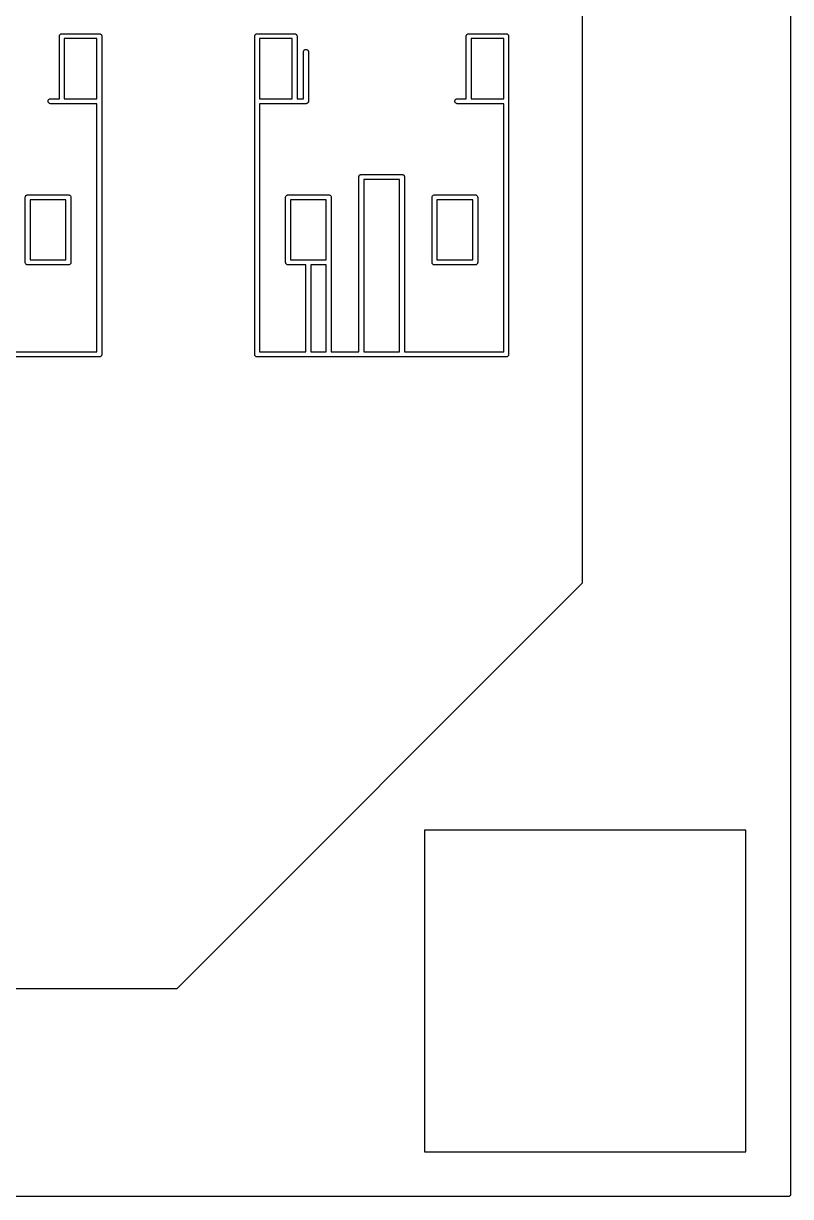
# Model space of a CAD drawing. Extents: x 50 to 150, y -150 to -50.
# Drawn here: x 131.2 to 150.05, y -150.05 to -121.23 of the extents above; entities that cross this region are included whole.
import ezdxf

# ---------------------------------------------------------------- set-up
doc = ezdxf.new("R2010")
doc.units = 0
doc.layers.add('BLACK', color=7, linetype='CONTINUOUS')

msp = doc.modelspace()

# ---------------------------------------------------------------- linework, layer by layer
at = {"layer": 'BLACK', "linetype": 'CONTINUOUS'}
for p, q in [((150.05, -50), (150.05, -150)), ((144.94, -134.975), (144.94, -65.0249)), ((132.08, -121.54), (132.081, -121.528)), ((132.08, -121.543), (132.08, -121.54)), ((132.08, -123.08), (132.08, -121.543)), ((132.081, -121.528), (132.084, -121.517)), ((132.084, -121.517), (132.09, -121.507)), ((132.09, -121.507), (132.097, -121.497)), ((132.097, -121.497), (132.107, -121.49)), ((132.107, -121.49), (132.117, -121.484)), ((132.117, -121.484), (132.128, -121.481)), ((132.128, -121.481), (132.137, -121.48)), ((132.137, -121.48), (132.14, -121.48)), ((132.14, -121.48), (132.143, -121.48)), ((132.143, -121.48), (133.057, -121.48)), ((132.2, -121.6), (132.2, -123.08)), ((133, -121.6), (132.2, -121.6)), ((133, -123.08), (133, -121.6)), ((133.057, -121.48), (133.06, -121.48)), ((133.06, -121.48), (133.063, -121.48)), ((133.063, -121.48), (133.072, -121.481)), ((133.072, -121.481), (133.083, -121.484)), ((133.083, -121.484), (133.093, -121.49)), ((133.093, -121.49), (133.103, -121.497)), ((133.103, -121.497), (133.11, -121.507)), ((133.11, -121.507), (133.116, -121.517)), ((133.116, -121.517), (133.119, -121.528)), ((133.119, -121.528), (133.12, -121.54)), ((133.12, -121.54), (133.12, -121.543)), ((133.12, -121.543), (133.12, -123.137)), ((136.88, -121.54), (136.881, -121.528)), ((136.88, -121.543), (136.88, -121.54)), ((136.88, -123.137), (136.88, -121.543)), ((136.881, -121.528), (136.884, -121.517)), ((136.884, -121.517), (136.89, -121.507)), ((136.89, -121.507), (136.897, -121.497)), ((136.897, -121.497), (136.907, -121.49)), ((136.907, -121.49), (136.917, -121.484)), ((136.917, -121.484), (136.928, -121.481)), ((136.928, -121.481), (136.937, -121.48)), ((136.937, -121.48), (136.94, -121.48)), ((136.94, -121.48), (136.943, -121.48)), ((136.943, -121.48), (137.857, -121.48)), ((137, -121.6), (137, -123.08)), ((137.8, -121.6), (137, -121.6)), ((137.8, -123.08), (137.8, -121.6)), ((137.857, -121.48), (137.86, -121.48)), ((137.86, -121.48), (137.863, -121.48)), ((137.863, -121.48), (137.872, -121.481)), ((137.872, -121.481), (137.883, -121.484)), ((137.883, -121.484), (137.893, -121.49)), ((137.893, -121.49), (137.903, -121.497)), ((137.903, -121.497), (137.91, -121.507)), ((137.91, -121.507), (137.916, -121.517)), ((137.916, -121.517), (137.919, -121.528)), ((137.919, -121.528), (137.92, -121.54)), ((137.92, -121.54), (137.92, -121.543)), ((137.92, -121.543), (137.92, -123.08)), ((142.08, -121.54), (142.081, -121.528)), ((142.08, -121.543), (142.08, -121.54)), ((142.08, -123.08), (142.08, -121.543)), ((142.081, -121.528), (142.084, -121.517)), ((142.084, -121.517), (142.09, -121.507)), ((142.09, -121.507), (142.097, -121.497)), ((142.097, -121.497), (142.107, -121.49)), ((142.107, -121.49), (142.117, -121.484)), ((142.117, -121.484), (142.128, -121.481)), ((142.128, -121.481), (142.137, -121.48)), ((142.137, -121.48), (142.14, -121.48)), ((142.14, -121.48), (142.143, -121.48)), ((142.143, -121.48), (143.057, -121.48)), ((142.2, -121.6), (142.2, -123.08)), ((143, -121.6), (142.2, -121.6)), ((143, -123.08), (143, -121.6)), ((143.057, -121.48), (143.06, -121.48)), ((143.06, -121.48), (143.063, -121.48)), ((143.063, -121.48), (143.072, -121.481)), ((143.072, -121.481), (143.083, -121.484)), ((143.083, -121.484), (143.093, -121.49)), ((143.093, -121.49), (143.103, -121.497)), ((143.103, -121.497), (143.11, -121.507)), ((143.11, -121.507), (143.116, -121.517)), ((143.116, -121.517), (143.119, -121.528)), ((143.119, -121.528), (143.12, -121.54)), ((143.12, -121.54), (143.12, -121.543)), ((143.12, -121.543), (143.12, -123.137)), ((138.08, -121.922), (138.081, -121.913)), ((138.081, -121.913), (138.084, -121.902)), ((138.084, -121.902), (138.09, -121.892)), ((138.09, -121.892), (138.097, -121.882)), ((138.097, -121.882), (138.107, -121.875)), ((138.107, -121.875), (138.117, -121.869)), ((138.117, -121.869), (138.128, -121.866)), ((138.128, -121.866), (138.14, -121.865)), ((138.14, -121.865), (138.152, -121.866)), ((138.152, -121.866), (138.163, -121.869)), ((138.163, -121.869), (138.173, -121.875)), ((138.173, -121.875), (138.183, -121.882)), ((138.183, -121.882), (138.19, -121.892)), ((138.19, -121.892), (138.196, -121.902)), ((138.196, -121.902), (138.199, -121.913)), ((138.199, -121.913), (138.2, -121.922)), ((138.08, -123.08), (138.08, -121.922)), ((138.2, -121.922), (138.2, -123.137)), ((131.8, -123.14), (131.801, -123.128)), ((131.801, -123.152), (131.8, -123.14)), ((131.801, -123.128), (131.804, -123.117)), ((131.804, -123.163), (131.801, -123.152)), ((131.804, -123.117), (131.81, -123.107)), ((131.81, -123.173), (131.804, -123.163)), ((131.81, -123.107), (131.817, -123.097)), ((131.817, -123.183), (131.81, -123.173)), ((131.817, -123.097), (131.827, -123.09)), ((131.827, -123.19), (131.817, -123.183)), ((131.827, -123.09), (131.837, -123.084)), ((131.837, -123.196), (131.827, -123.19)), ((131.837, -123.084), (131.848, -123.081)), ((131.848, -123.199), (131.837, -123.196)), ((131.848, -123.081), (131.857, -123.08)), ((131.857, -123.2), (131.848, -123.199)), ((131.857, -123.08), (132.08, -123.08)), ((132.137, -123.2), (131.857, -123.2)), ((132.14, -123.2), (132.137, -123.2)), ((132.143, -123.2), (132.14, -123.2)), ((133, -123.2), (132.143, -123.2)), ((132.2, -123.08), (133, -123.08)), ((133, -129.3), (133, -123.2)), ((133.12, -123.137), (133.12, -123.14)), ((133.12, -123.14), (133.12, -123.143)), ((133.12, -123.143), (133.12, -129.357)), ((136.88, -123.14), (136.88, -123.137)), ((136.88, -123.143), (136.88, -123.14)), ((136.88, -129.357), (136.88, -123.143)), ((137, -123.08), (137.8, -123.08)), ((137.857, -123.2), (137, -123.2)), ((137, -123.2), (137, -129.3)), ((137.86, -123.2), (137.857, -123.2)), ((137.863, -123.2), (137.86, -123.2)), ((138.137, -123.2), (137.863, -123.2)), ((137.92, -123.08), (138.08, -123.08)), ((138.14, -123.2), (138.137, -123.2)), ((138.143, -123.2), (138.14, -123.2)), ((138.152, -123.199), (138.143, -123.2)), ((138.143, -123.2), (138.143, -123.2)), ((138.163, -123.196), (138.152, -123.199)), ((138.173, -123.19), (138.163, -123.196)), ((138.183, -123.183), (138.173, -123.19)), ((138.19, -123.173), (138.183, -123.183)), ((138.196, -123.163), (138.19, -123.173)), ((138.199, -123.152), (138.196, -123.163)), ((138.2, -123.14), (138.199, -123.152)), ((138.2, -123.137), (138.2, -123.14)), ((141.8, -123.14), (141.801, -123.128)), ((141.801, -123.152), (141.8, -123.14)), ((141.801, -123.128), (141.804, -123.117)), ((141.804, -123.163), (141.801, -123.152)), ((141.804, -123.117), (141.81, -123.107)), ((141.81, -123.173), (141.804, -123.163)), ((141.81, -123.107), (141.817, -123.097)), ((141.817, -123.183), (141.81, -123.173)), ((141.817, -123.097), (141.827, -123.09)), ((141.827, -123.19), (141.817, -123.183)), ((141.827, -123.09), (141.837, -123.084)), ((141.837, -123.196), (141.827, -123.19)), ((141.837, -123.084), (141.848, -123.081)), ((141.848, -123.199), (141.837, -123.196)), ((141.848, -123.081), (141.857, -123.08)), ((141.857, -123.2), (141.848, -123.199)), ((141.857, -123.08), (142.08, -123.08)), ((142.137, -123.2), (141.857, -123.2)), ((142.14, -123.2), (142.137, -123.2)), ((142.143, -123.2), (142.14, -123.2)), ((143, -123.2), (142.143, -123.2)), ((142.2, -123.08), (143, -123.08)), ((143, -129.3), (143, -123.2)), ((143.12, -123.137), (143.12, -123.14)), ((143.12, -123.14), (143.12, -123.143)), ((143.12, -123.143), (143.12, -129.357)), ((139.44, -125), (139.441, -124.988)), ((139.44, -125.003), (139.44, -125)), ((139.44, -129.3), (139.44, -125.003)), ((139.441, -124.988), (139.444, -124.977)), ((139.444, -124.977), (139.45, -124.967)), ((139.45, -124.967), (139.457, -124.957)), ((139.457, -124.957), (139.467, -124.95)), ((139.467, -124.95), (139.477, -124.944)), ((139.477, -124.944), (139.488, -124.941)), ((139.488, -124.941), (139.497, -124.94)), ((139.497, -124.94), (139.497, -124.94)), ((139.497, -124.94), (139.5, -124.94)), ((139.5, -124.94), (139.503, -124.94)), ((139.503, -124.94), (140.497, -124.94)), ((139.56, -125.06), (139.56, -129.3)), ((140.44, -125.06), (139.56, -125.06)), ((140.44, -129.3), (140.44, -125.06)), ((140.497, -124.94), (140.5, -124.94)), ((140.5, -124.94), (140.503, -124.94)), ((140.503, -124.94), (140.503, -124.94)), ((140.503, -124.94), (140.512, -124.941)), ((140.512, -124.941), (140.523, -124.944)), ((140.523, -124.944), (140.533, -124.95)), ((140.533, -124.95), (140.543, -124.957)), ((140.543, -124.957), (140.55, -124.967)), ((140.55, -124.967), (140.556, -124.977)), ((140.556, -124.977), (140.559, -124.988)), ((140.559, -124.988), (140.56, -125)), ((140.56, -125), (140.56, -125.003)), ((140.56, -125.003), (140.56, -129.3)), ((131.24, -125.5), (131.241, -125.488)), ((131.24, -125.503), (131.24, -125.5)), ((131.24, -127.097), (131.24, -125.503)), ((131.241, -125.488), (131.244, -125.477)), ((131.244, -125.477), (131.25, -125.467)), ((131.25, -125.467), (131.257, -125.457)), ((131.257, -125.457), (131.267, -125.45)), ((131.267, -125.45), (131.277, -125.444)), ((131.277, -125.444), (131.288, -125.441)), ((131.288, -125.441), (131.297, -125.44)), ((131.297, -125.44), (131.297, -125.44)), ((131.297, -125.44), (131.3, -125.44)), ((131.3, -125.44), (131.303, -125.44)), ((131.303, -125.44), (132.297, -125.44)), ((131.36, -125.56), (131.36, -127.04)), ((132.24, -125.56), (131.36, -125.56)), ((132.24, -127.04), (132.24, -125.56)), ((132.297, -125.44), (132.3, -125.44)), ((132.3, -125.44), (132.303, -125.44)), ((132.303, -125.44), (132.303, -125.44)), ((132.303, -125.44), (132.312, -125.441)), ((132.312, -125.441), (132.323, -125.444)), ((132.323, -125.444), (132.333, -125.45)), ((132.333, -125.45), (132.343, -125.457)), ((132.343, -125.457), (132.35, -125.467)), ((132.35, -125.467), (132.356, -125.477)), ((132.356, -125.477), (132.359, -125.488)), ((132.359, -125.488), (132.36, -125.5)), ((132.36, -125.5), (132.36, -125.503)), ((132.36, -125.503), (132.36, -127.097)), ((137.64, -125.5), (137.641, -125.488)), ((137.64, -125.503), (137.64, -125.5)), ((137.64, -127.097), (137.64, -125.503)), ((137.641, -125.488), (137.644, -125.477)), ((137.644, -125.477), (137.65, -125.467)), ((137.65, -125.467), (137.657, -125.457)), ((137.657, -125.457), (137.667, -125.45)), ((137.667, -125.45), (137.677, -125.444)), ((137.677, -125.444), (137.688, -125.441)), ((137.688, -125.441), (137.697, -125.44)), ((137.697, -125.44), (137.7, -125.44)), ((137.7, -125.44), (137.703, -125.44)), ((137.703, -125.44), (138.697, -125.44)), ((137.76, -125.56), (137.76, -127.04)), ((138.64, -125.56), (137.76, -125.56)), ((138.64, -127.04), (138.64, -125.56)), ((138.697, -125.44), (138.7, -125.44)), ((138.7, -125.44), (138.703, -125.44)), ((138.703, -125.44), (138.712, -125.441)), ((138.712, -125.441), (138.723, -125.444)), ((138.723, -125.444), (138.733, -125.45)), ((138.733, -125.45), (138.743, -125.457)), ((138.743, -125.457), (138.75, -125.467)), ((138.75, -125.467), (138.756, -125.477)), ((138.756, -125.477), (138.759, -125.488)), ((138.759, -125.488), (138.76, -125.5)), ((138.76, -125.5), (138.76, -125.503)), ((138.76, -125.503), (138.76, -127.097)), ((141.24, -125.5), (141.241, -125.488)), ((141.24, -125.503), (141.24, -125.5)), ((141.24, -127.097), (141.24, -125.503)), ((141.241, -125.488), (141.244, -125.477)), ((141.244, -125.477), (141.25, -125.467)), ((141.25, -125.467), (141.257, -125.457)), ((141.257, -125.457), (141.267, -125.45)), ((141.267, -125.45), (141.277, -125.444)), ((141.277, -125.444), (141.288, -125.441)), ((141.288, -125.441), (141.297, -125.44)), ((141.297, -125.44), (141.297, -125.44)), ((141.297, -125.44), (141.3, -125.44)), ((141.3, -125.44), (141.303, -125.44)), ((141.303, -125.44), (142.297, -125.44)), ((141.36, -125.56), (141.36, -127.04)), ((142.24, -125.56), (141.36, -125.56)), ((142.24, -127.04), (142.24, -125.56)), ((142.297, -125.44), (142.3, -125.44)), ((142.3, -125.44), (142.303, -125.44)), ((142.303, -125.44), (142.303, -125.44)), ((142.303, -125.44), (142.312, -125.441)), ((142.312, -125.441), (142.323, -125.444)), ((142.323, -125.444), (142.333, -125.45)), ((142.333, -125.45), (142.343, -125.457)), ((142.343, -125.457), (142.35, -125.467)), ((142.35, -125.467), (142.356, -125.477)), ((142.356, -125.477), (142.359, -125.488)), ((142.359, -125.488), (142.36, -125.5)), ((142.36, -125.5), (142.36, -125.503)), ((142.36, -125.503), (142.36, -127.097)), ((131.24, -127.1), (131.24, -127.097)), ((131.241, -127.112), (131.24, -127.1)), ((131.36, -127.04), (132.24, -127.04)), ((132.36, -127.097), (132.36, -127.1)), ((132.36, -127.1), (132.36, -127.103)), ((137.64, -127.1), (137.64, -127.097)), ((137.641, -127.112), (137.64, -127.1)), ((137.76, -127.04), (138.197, -127.04)), ((138.197, -127.04), (138.2, -127.04)), ((138.2, -127.04), (138.203, -127.04)), ((138.203, -127.04), (138.64, -127.04)), ((138.76, -127.097), (138.76, -127.1)), ((138.76, -127.1), (138.76, -127.103)), ((141.24, -127.1), (141.24, -127.097)), ((141.241, -127.112), (141.24, -127.1)), ((141.36, -127.04), (142.24, -127.04)), ((142.36, -127.097), (142.36, -127.1)), ((142.36, -127.1), (142.36, -127.103)), ((131.244, -127.123), (131.241, -127.112)), ((131.25, -127.133), (131.244, -127.123)), ((131.257, -127.143), (131.25, -127.133)), ((131.267, -127.15), (131.257, -127.143)), ((131.277, -127.156), (131.267, -127.15)), ((131.288, -127.159), (131.277, -127.156)), ((131.3, -127.16), (131.288, -127.159)), ((131.303, -127.16), (131.3, -127.16)), ((132.297, -127.16), (131.303, -127.16)), ((132.3, -127.16), (132.297, -127.16)), ((132.312, -127.159), (132.3, -127.16)), ((132.323, -127.156), (132.312, -127.159)), ((132.333, -127.15), (132.323, -127.156)), ((132.343, -127.143), (132.333, -127.15)), ((132.35, -127.133), (132.343, -127.143)), ((132.356, -127.123), (132.35, -127.133)), ((132.359, -127.112), (132.356, -127.123)), ((132.36, -127.103), (132.359, -127.112)), ((132.36, -127.103), (132.36, -127.103)), ((137.644, -127.123), (137.641, -127.112)), ((137.65, -127.133), (137.644, -127.123)), ((137.657, -127.143), (137.65, -127.133)), ((137.667, -127.15), (137.657, -127.143)), ((137.677, -127.156), (137.667, -127.15)), ((137.688, -127.159), (137.677, -127.156)), ((137.697, -127.16), (137.688, -127.159)), ((137.7, -127.16), (137.697, -127.16)), ((137.697, -127.16), (137.697, -127.16)), ((137.703, -127.16), (137.7, -127.16)), ((138.14, -127.16), (137.703, -127.16)), ((138.14, -129.3), (138.14, -127.16)), ((138.26, -127.16), (138.26, -129.3)), ((138.64, -127.16), (138.26, -127.16)), ((138.64, -129.3), (138.64, -127.16)), ((138.76, -127.103), (138.76, -129.3)), ((141.244, -127.123), (141.241, -127.112)), ((141.25, -127.133), (141.244, -127.123)), ((141.257, -127.143), (141.25, -127.133)), ((141.267, -127.15), (141.257, -127.143)), ((141.277, -127.156), (141.267, -127.15)), ((141.288, -127.159), (141.277, -127.156)), ((141.3, -127.16), (141.288, -127.159)), ((141.303, -127.16), (141.3, -127.16)), ((142.297, -127.16), (141.303, -127.16)), ((142.3, -127.16), (142.297, -127.16)), ((142.312, -127.159), (142.3, -127.16)), ((142.323, -127.156), (142.312, -127.159)), ((142.333, -127.15), (142.323, -127.156)), ((142.343, -127.143), (142.333, -127.15)), ((142.35, -127.133), (142.343, -127.143)), ((142.356, -127.123), (142.35, -127.133)), ((142.359, -127.112), (142.356, -127.123)), ((142.36, -127.103), (142.359, -127.112)), ((142.36, -127.103), (142.36, -127.103)), ((130.56, -129.3), (133, -129.3)), ((133.103, -129.403), (133.093, -129.41)), ((133.11, -129.393), (133.103, -129.403)), ((133.116, -129.383), (133.11, -129.393)), ((133.119, -129.372), (133.116, -129.383)), ((133.12, -129.36), (133.119, -129.372)), ((133.12, -129.357), (133.12, -129.36)), ((136.88, -129.36), (136.88, -129.357)), ((136.881, -129.372), (136.88, -129.36)), ((136.884, -129.383), (136.881, -129.372)), ((136.89, -129.393), (136.884, -129.383)), ((136.897, -129.403), (136.89, -129.393)), ((136.907, -129.41), (136.897, -129.403)), ((137, -129.3), (138.14, -129.3)), ((138.26, -129.3), (138.64, -129.3)), ((138.76, -129.3), (139.44, -129.3)), ((139.56, -129.3), (140.44, -129.3)), ((140.56, -129.3), (143, -129.3)), ((143.103, -129.403), (143.093, -129.41)), ((143.11, -129.393), (143.103, -129.403)), ((143.116, -129.383), (143.11, -129.393)), ((143.119, -129.372), (143.116, -129.383)), ((143.12, -129.36), (143.119, -129.372)), ((143.12, -129.357), (143.12, -129.36)), ((133.057, -129.42), (130.503, -129.42)), ((133.06, -129.42), (133.057, -129.42)), ((133.063, -129.42), (133.06, -129.42)), ((133.072, -129.419), (133.063, -129.42)), ((133.063, -129.42), (133.063, -129.42)), ((133.083, -129.416), (133.072, -129.419)), ((133.093, -129.41), (133.083, -129.416)), ((136.917, -129.416), (136.907, -129.41)), ((136.928, -129.419), (136.917, -129.416)), ((136.937, -129.42), (136.928, -129.419)), ((136.94, -129.42), (136.937, -129.42)), ((136.937, -129.42), (136.937, -129.42)), ((136.943, -129.42), (136.94, -129.42)), ((138.197, -129.42), (136.943, -129.42)), ((138.2, -129.42), (138.197, -129.42)), ((138.203, -129.42), (138.2, -129.42)), ((138.697, -129.42), (138.203, -129.42)), ((138.7, -129.42), (138.697, -129.42)), ((138.703, -129.42), (138.7, -129.42)), ((139.497, -129.42), (138.703, -129.42)), ((139.5, -129.42), (139.497, -129.42)), ((139.503, -129.42), (139.5, -129.42)), ((140.497, -129.42), (139.503, -129.42)), ((140.5, -129.42), (140.497, -129.42)), ((140.503, -129.42), (140.5, -129.42)), ((143.057, -129.42), (140.503, -129.42)), ((143.06, -129.42), (143.057, -129.42)), ((143.063, -129.42), (143.06, -129.42)), ((143.072, -129.419), (143.063, -129.42)), ((143.063, -129.42), (143.063, -129.42)), ((143.083, -129.416), (143.072, -129.419)), ((143.093, -129.41), (143.083, -129.416)), ((134.975, -144.94), (144.94, -134.975)), ((148.95, -141.05), (141.05, -141.05)), ((141.05, -141.05), (141.05, -148.95)), ((148.95, -148.95), (148.95, -141.05)), ((65.0249, -144.94), (134.975, -144.94)), ((141.05, -148.95), (148.95, -148.95)), ((150, -150.05), (50, -150.05)), ((150.005, -150.05), (150, -150.05)), ((150.009, -150.049), (150.005, -150.05)), ((150.01, -150.049), (150.009, -150.049)), ((150.014, -150.048), (150.01, -150.049)), ((150.01, -150.049), (150.01, -150.049)), ((150.019, -150.046), (150.014, -150.048)), ((150.023, -150.044), (150.019, -150.046)), ((150.019, -150.046), (150.019, -150.046)), ((150.019, -150.046), (150.019, -150.046)), ((150.027, -150.042), (150.023, -150.044)), ((150.028, -150.042), (150.027, -150.042)), ((150.031, -150.039), (150.028, -150.042)), ((150.028, -150.042), (150.028, -150.042)), ((150.035, -150.036), (150.031, -150.039)), ((150.038, -150.032), (150.035, -150.035)), ((150.035, -150.035), (150.035, -150.036)), ((150.035, -150.036), (150.035, -150.036)), ((150.041, -150.028), (150.038, -150.032)), ((150.044, -150.024), (150.041, -150.028)), ((150.041, -150.028), (150.041, -150.028)), ((150.041, -150.028), (150.041, -150.028)), ((150.046, -150.02), (150.044, -150.024)), ((150.047, -150.015), (150.046, -150.019)), ((150.046, -150.019), (150.046, -150.02)), ((150.046, -150.02), (150.046, -150.02)), ((150.049, -150.01), (150.047, -150.015)), ((150.05, -150.001), (150.049, -150.005)), ((150.049, -150.005), (150.049, -150.01)), ((150.049, -150.01), (150.049, -150.01)), ((150.049, -150.01), (150.049, -150.01)), ((150.05, -150), (150.05, -150)), ((150.05, -150), (150.05, -150)), ((150.05, -150), (150.05, -150)), ((150.05, -150), (150.05, -150.001))]:
    msp.add_line(p, q, dxfattribs=at)

doc.saveas('drawing.dxf')
